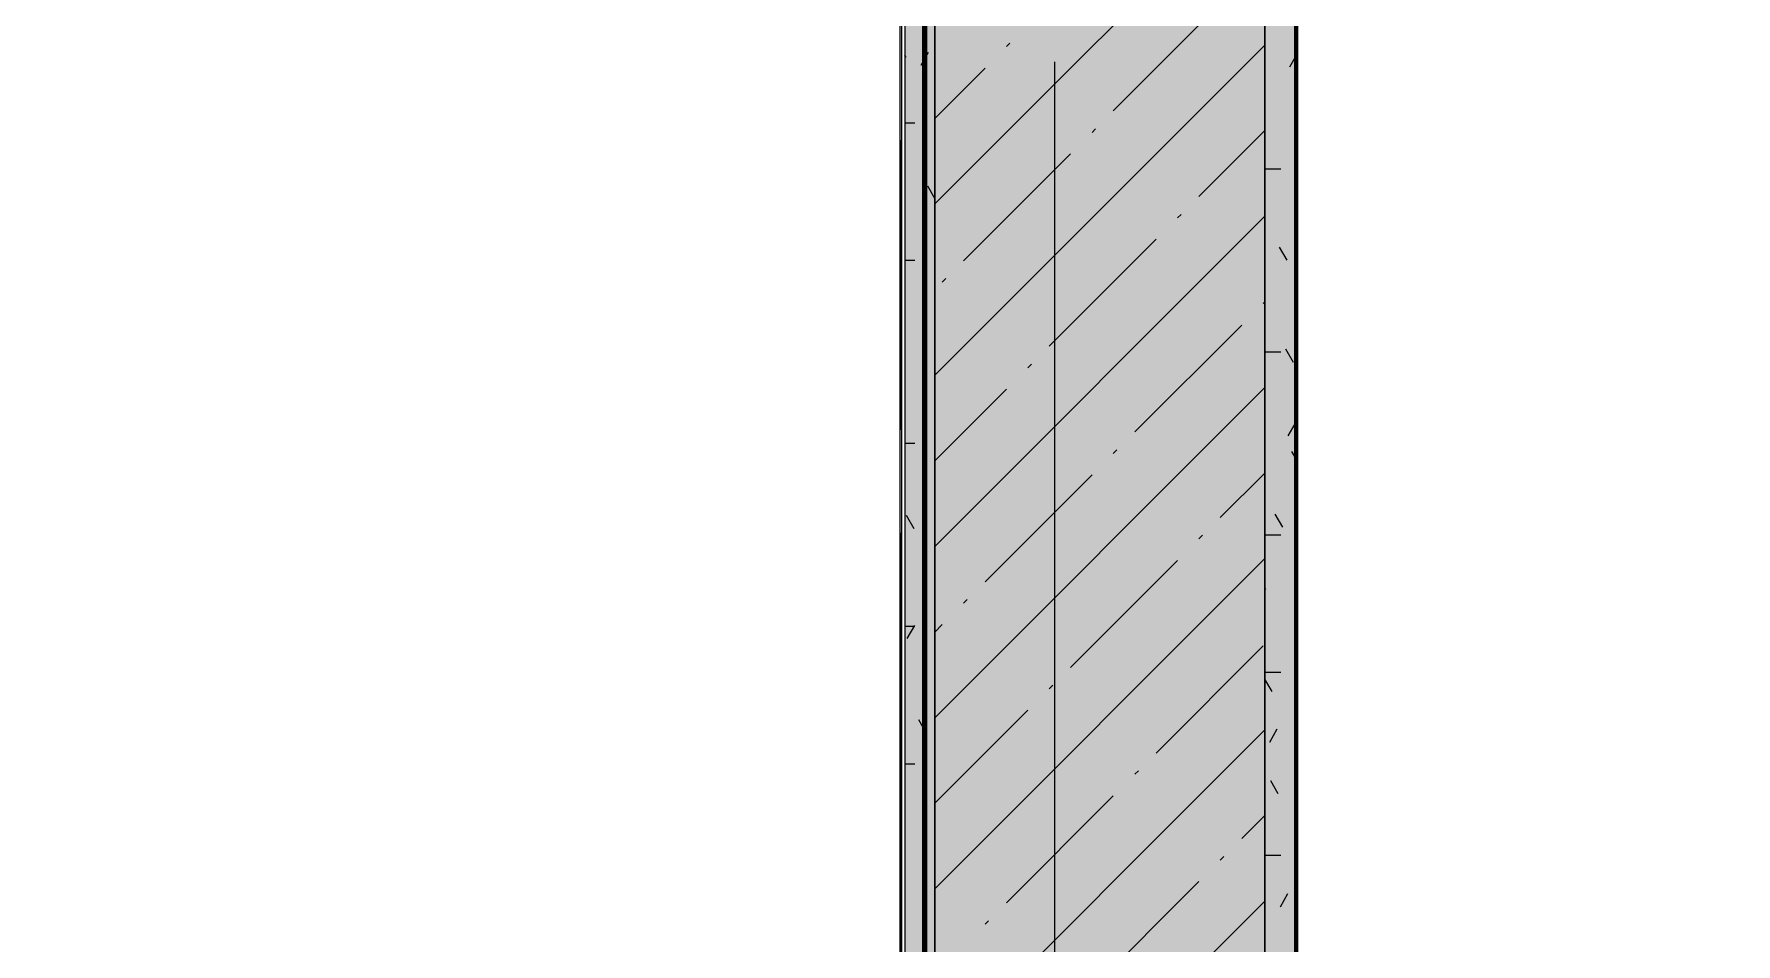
# Model space of a CAD drawing. Header units: millimetres. Extents: x -3817 to 677485, y -22715 to 103890.
# Drawn here: x 658605 to 659740, y 8492 to 9098 of the extents above; entities that cross this region are included whole.
import ezdxf

# ---------------------------------------------------------------- set-up
doc = ezdxf.new("R2010")
doc.units = ezdxf.units.MM
doc.layers.add('PDF _Геометрия', color=7, linetype='Continuous', true_color=0x1d1d1d)
doc.layers.add('PDF _Сплошная заливка', color=7, linetype='Continuous', true_color=0xffffff)

msp = doc.modelspace()

# ---------------------------------------------------------------- hatches: boundary and pattern name
at = {"layer": 'PDF _Сплошная заливка', "transparency": 33554559}
for points in [[(659205.5, 4275.9), (659425.5, 4275.9), (659425.5, 12475.9), (659205.5, 12475.9), (659205.5, 5005.4)], [(659185.5, 2025.9), (659205.5, 2025.9), (659205.5, 12255.9), (659185.5, 12255.9), (659185.5, 2045.9)]]:
    msp.add_hatch(color=256, dxfattribs=at).paths.add_polyline_path(points)

# ---------------------------------------------------------------- linework, layer by layer
at = {"layer": 'PDF _Геометрия', "color": 9, "lineweight": 9, "true_color": 0xc0c0c0}
for points in [[(659695.5, 11483.9), (659695.5, 11495.9), (659425.5, 11495.9), (659425.5, 11475.9), (659425.5, 11275.9), (659425.5, 12475.9), (659205.5, 12475.9), (657170.5, 12475.9), (657170.5, 12275.9), (657170.5, 12255.9), (659185.5, 12255.9), (659185.5, 2045.9), (644126.5, 2045.9)], [(659185.5, 2025.9), (659205.5, 2025.9), (659205.5, 12255.9), (659205.5, 4275.9), (659425.5, 4275.9), (659425.5, 4255.9), (659445.5, 4255.9), (659445.5, 4265.9), (659405.5, 4265.9), (659405.5, 2025.9), (659445.5, 2025.9), (661725.5, 2025.9), (660985.5, 2025.9)], [(659182.4, 8375.6), (659182.4, 8548.3), (659182.4, 8586.1), (659182.4, 8615.7), (659182.4, 8638.7), (659182.4, 8657), (659182.4, 8672.2), (659182.4, 8685.8), (659182.4, 8698.5), (659182.4, 8710.5), (659182.4, 8722.2), (659182.4, 8734), (659182.4, 8746.3), (659182.4, 8759.2), (659182.4, 8772.4), (659182.4, 8785.9), (659182.4, 8799.5), (659182.4, 8812.9), (659182.4, 8826.1), (659182.4, 8839), (659182.4, 8851.7), (659182.4, 8864.3), (659182.4, 8876.9), (659182.4, 8889.6), (659182.4, 8902.5), (659182.4, 8915.7), (659182.4, 8929.1), (659182.4, 8942.4), (659182.4, 8955.3), (659182.4, 8967.8), (659182.4, 8979.4), (659182.4, 8990.1), (659182.4, 9000.2), (659182.4, 9009.8), (659182.4, 9019.2), (659182.4, 9028.7), (659182.4, 9038.3), (659182.4, 9048.3), (659182.4, 9059), (659182.4, 9070.4), (659182.4, 9082.2), (659182.4, 9094), (659182.4, 9105.5)], [(659183.4, 9105.5), (659183.4, 9094), (659183.4, 9082.2), (659183.4, 9070.4), (659183.4, 9059), (659183.4, 9048.3), (659183.4, 9038.3), (659183.4, 9028.7), (659183.4, 9019.2), (659183.4, 9009.8), (659183.4, 9000.2), (659183.4, 8990.1), (659183.4, 8979.4), (659183.4, 8967.8), (659183.4, 8955.3), (659183.4, 8942.4), (659183.4, 8929.1), (659183.4, 8915.7), (659183.4, 8902.5), (659183.4, 8889.6), (659183.4, 8876.9), (659183.4, 8864.3), (659183.4, 8851.7), (659183.4, 8839), (659183.4, 8826.1), (659183.4, 8812.9), (659183.4, 8799.5), (659183.4, 8785.9), (659183.4, 8772.4), (659183.4, 8759.2), (659183.4, 8746.3), (659183.4, 8734), (659183.4, 8722.2), (659183.4, 8710.5), (659183.4, 8698.5), (659183.4, 8685.8), (659183.4, 8672.2), (659183.4, 8657), (659183.4, 8638.7), (659183.4, 8615.7), (659183.4, 8586.1), (659183.4, 8548.3), (659183.4, 8375.6)], [(659183.4, 9026.7), (659183.4, 9026.7), (659183.4, 9026.6), (659183.4, 9026.4), (659183.4, 9026.2), (659183.4, 9025.9), (659183.4, 9025.7), (659183.4, 9025.6), (659183.4, 9025.4), (659183.4, 9025.3), (659183.4, 9025), (659183.4, 9024.5), (659183.4, 9023.9), (659183.4, 9022.9), (659183.4, 9021.6), (659183.4, 9020.1), (659183.4, 9018.2), (659183.4, 9016.1), (659183.4, 9013.8), (659183.4, 9011.2), (659183.4, 9008.5), (659183.4, 9005.6), (659183.4, 9002.6), (659183.4, 8999.3), (659183.4, 8995.8), (659183.4, 8992.1), (659183.4, 8988.2), (659183.4, 8984), (659183.4, 8979.6), (659183.4, 8975), (659183.4, 8970.1), (659183.4, 8965.2), (659183.4, 8960.2), (659183.4, 8955.3), (659183.4, 8950.5), (659183.4, 8945.9), (659183.4, 8941.5), (659183.4, 8937.5), (659183.4, 8933.8), (659183.4, 8930.4), (659183.4, 8927.4), (659183.4, 8924.7), (659183.4, 8922.4), (659183.4, 8920.5), (659183.4, 8919), (659183.4, 8917.9), (659183.4, 8917.2), (659183.4, 8916.9), (659183.4, 8916.9), (659183.4, 8916.9), (659183.4, 8917.3), (659183.4, 8917.8), (659183.4, 8918.5), (659183.4, 8919.3), (659183.4, 8920.1), (659183.4, 8921.1), (659183.4, 8922.1), (659183.4, 8923.2), (659183.4, 8924.4), (659183.4, 8925.6), (659183.4, 8926.9), (659183.4, 8928.2), (659183.4, 8929.5), (659183.4, 8930.8), (659183.4, 8932), (659183.4, 8933.2), (659183.4, 8934.5), (659183.4, 8935.7), (659183.4, 8936.9), (659183.4, 8938.3), (659183.4, 8939.6), (659183.4, 8941.1), (659183.4, 8942.6), (659183.4, 8944.2), (659183.4, 8945.8), (659183.4, 8947.5), (659183.4, 8949.2), (659183.4, 8951), (659183.4, 8952.8), (659183.4, 8954.7), (659183.4, 8956.7), (659183.4, 8958.7), (659183.4, 8960.8), (659183.4, 8962.9), (659183.4, 8965), (659183.4, 8967), (659183.4, 8969), (659183.4, 8971), (659183.4, 8973.1), (659183.4, 8975.2), (659183.4, 8977.4), (659183.4, 8979.6), (659183.4, 8981.8), (659183.4, 8983.9), (659183.4, 8985.9), (659183.4, 8988), (659183.4, 8990.4), (659183.4, 8994), (659183.4, 9001.9), (659183.4, 9002.8), (659183.4, 9007.8), (659183.4, 9011.7), (659183.4, 9014.7), (659183.4, 9016.9), (659183.4, 9018.5), (659183.4, 9019.8), (659183.4, 9020.8), (659183.4, 9021.7), (659183.4, 9022.5), (659183.4, 9023.2), (659183.4, 9023.8), (659183.4, 9024.4), (659183.4, 9024.9), (659183.4, 9025.3), (659183.4, 9025.7), (659183.4, 9026), (659183.4, 9026.3), (659183.4, 9026.5), (659183.4, 9026.6), (659183.4, 9026.7), (659183.4, 9026.8), (659182.4, 9026.8), (659182.4, 9026.7), (659182.4, 9026.6), (659182.4, 9026.5), (659182.4, 9026.3), (659182.4, 9026), (659182.4, 9025.7), (659182.4, 9025.3), (659182.4, 9024.9), (659182.4, 9024.4), (659182.4, 9023.8), (659182.4, 9023.2), (659182.4, 9022.5), (659182.4, 9021.7), (659182.4, 9020.8), (659182.4, 9019.8), (659182.4, 9018.5), (659182.4, 9016.9), (659182.4, 9014.7), (659182.4, 9011.7), (659182.4, 9007.8), (659182.4, 9002.8), (659182.4, 9001.9), (659182.4, 8994), (659182.4, 8990.4), (659182.4, 8988), (659182.4, 8985.9), (659182.4, 8983.9), (659182.4, 8981.8), (659182.4, 8979.6), (659182.4, 8977.4), (659182.4, 8975.2), (659182.4, 8973.1), (659182.4, 8971), (659182.4, 8969), (659182.4, 8967), (659182.4, 8965), (659182.4, 8962.9), (659182.4, 8960.8), (659182.4, 8958.7), (659182.4, 8956.7), (659182.4, 8954.7), (659182.4, 8952.8), (659182.4, 8951), (659182.4, 8949.2), (659182.4, 8947.5), (659182.4, 8945.8), (659182.4, 8944.2), (659182.4, 8942.6), (659182.4, 8941.1), (659182.4, 8939.6), (659182.4, 8938.3), (659182.4, 8936.9), (659182.4, 8935.7), (659182.4, 8934.5), (659182.4, 8933.2), (659182.4, 8932), (659182.4, 8930.8), (659182.4, 8929.5), (659182.4, 8928.2), (659182.4, 8926.9), (659182.4, 8925.6), (659182.4, 8924.4), (659182.4, 8923.2), (659182.4, 8922.1), (659182.4, 8921.1), (659182.4, 8920.1), (659182.4, 8919.3), (659182.4, 8918.5), (659182.4, 8917.8), (659182.4, 8917.3), (659182.4, 8916.9), (659182.4, 8916.9), (659182.4, 8916.9), (659182.4, 8917.2), (659182.4, 8917.9), (659182.4, 8919), (659182.4, 8920.5), (659182.4, 8922.4), (659182.4, 8924.7), (659182.4, 8927.4), (659182.4, 8930.4), (659182.4, 8933.8), (659182.4, 8937.5), (659182.4, 8941.5), (659182.4, 8945.9), (659182.4, 8950.5), (659182.4, 8955.3), (659182.4, 8960.2), (659182.4, 8965.2), (659182.4, 8970.1), (659182.4, 8975), (659182.4, 8979.6), (659182.4, 8984), (659182.4, 8988.2), (659182.4, 8992.1), (659182.4, 8995.8), (659182.4, 8999.3), (659182.4, 9002.6), (659182.4, 9005.6), (659182.4, 9008.5), (659182.4, 9011.2), (659182.4, 9013.8), (659182.4, 9016.1), (659182.4, 9018.2), (659182.4, 9020.1), (659182.4, 9021.6), (659182.4, 9022.9), (659182.4, 9023.9), (659182.4, 9024.5), (659182.4, 9025), (659182.4, 9025.3), (659182.4, 9025.4), (659182.4, 9025.6), (659182.4, 9025.7), (659182.4, 9025.9), (659182.4, 9026.2), (659182.4, 9026.4), (659182.4, 9026.6), (659182.4, 9026.7), (659182.4, 9026.7)], [(659183.4, 9022.7), (659183.4, 9022.7), (659183.4, 9022.5), (659183.4, 9022.3), (659183.4, 9022.1), (659183.4, 9021.9), (659183.4, 9021.7), (659183.4, 9021.6), (659183.4, 9021.4), (659183.4, 9021.2), (659183.4, 9020.9), (659183.4, 9020.5), (659183.4, 9019.8), (659183.4, 9018.9), (659183.4, 9017.6), (659183.4, 9016), (659183.4, 9014.2), (659183.4, 9012.1), (659183.4, 9009.7), (659183.4, 9007.2), (659183.4, 9004.5), (659183.4, 9001.6), (659183.4, 8998.5), (659183.4, 8995.3), (659183.4, 8991.8), (659183.4, 8988.1), (659183.4, 8984.1), (659183.4, 8980), (659183.4, 8975.6), (659183.4, 8970.9), (659183.4, 8966.1), (659183.4, 8961.2), (659183.4, 8956.2), (659183.4, 8951.3), (659183.4, 8946.4), (659183.4, 8941.8), (659183.4, 8937.5), (659183.4, 8933.4), (659183.4, 8929.7), (659183.4, 8926.4), (659183.4, 8923.3), (659183.4, 8920.7), (659183.4, 8918.4), (659183.4, 8916.5), (659183.4, 8915), (659183.4, 8913.9), (659183.4, 8913.2), (659183.4, 8912.9), (659183.4, 8912.8), (659183.4, 8912.9), (659183.4, 8913.2), (659183.4, 8913.8), (659183.4, 8914.5), (659183.4, 8915.2), (659183.4, 8916.1), (659183.4, 8917.1), (659183.4, 8918.1), (659183.4, 8919.2), (659183.4, 8920.4), (659183.4, 8921.6), (659183.4, 8922.9), (659183.4, 8924.2), (659183.4, 8925.5), (659183.4, 8926.8), (659183.4, 8928), (659183.4, 8929.2), (659183.4, 8930.4), (659183.4, 8931.6), (659183.4, 8932.9), (659183.4, 8934.2), (659183.4, 8935.6), (659183.4, 8937.1), (659183.4, 8938.6), (659183.4, 8940.2), (659183.4, 8941.8), (659183.4, 8943.5), (659183.4, 8945.2), (659183.4, 8946.9), (659183.4, 8948.8), (659183.4, 8950.7), (659183.4, 8952.7), (659183.4, 8954.7), (659183.4, 8956.8), (659183.4, 8958.9), (659183.4, 8960.9), (659183.4, 8963), (659183.4, 8965), (659183.4, 8967), (659183.4, 8969.1), (659183.4, 8971.2), (659183.4, 8973.4), (659183.4, 8975.6), (659183.4, 8977.8), (659183.4, 8979.8), (659183.4, 8981.9), (659183.4, 8984), (659183.4, 8986.3), (659183.4, 8990), (659183.4, 8997.9), (659183.4, 8998.7), (659183.4, 9003.8), (659183.4, 9007.7), (659183.4, 9010.7), (659183.4, 9012.9), (659183.4, 9014.5), (659183.4, 9015.7), (659183.4, 9016.8), (659183.4, 9017.7), (659183.4, 9018.5), (659183.4, 9019.2), (659183.4, 9019.8), (659183.4, 9020.3), (659183.4, 9020.8), (659183.4, 9021.2), (659183.4, 9021.6), (659183.4, 9022), (659183.4, 9022.2), (659183.4, 9022.5), (659183.4, 9022.6), (659183.4, 9022.7), (659183.4, 9022.7), (659182.4, 9022.7), (659182.4, 9022.7), (659182.4, 9022.6), (659182.4, 9022.5), (659182.4, 9022.2), (659182.4, 9022), (659182.4, 9021.6), (659182.4, 9021.2), (659182.4, 9020.8), (659182.4, 9020.3), (659182.4, 9019.8), (659182.4, 9019.2), (659182.4, 9018.5), (659182.4, 9017.7), (659182.4, 9016.8), (659182.4, 9015.7), (659182.4, 9014.5), (659182.4, 9012.9), (659182.4, 9010.7), (659182.4, 9007.7), (659182.4, 9003.8), (659182.4, 8998.7), (659182.4, 8997.9), (659182.4, 8990), (659182.4, 8986.3), (659182.4, 8984), (659182.4, 8981.9), (659182.4, 8979.8), (659182.4, 8977.8), (659182.4, 8975.6), (659182.4, 8973.4), (659182.4, 8971.2), (659182.4, 8969.1), (659182.4, 8967), (659182.4, 8965), (659182.4, 8963), (659182.4, 8960.9), (659182.4, 8958.9), (659182.4, 8956.8), (659182.4, 8954.7), (659182.4, 8952.7), (659182.4, 8950.7), (659182.4, 8948.8), (659182.4, 8946.9), (659182.4, 8945.2), (659182.4, 8943.5), (659182.4, 8941.8), (659182.4, 8940.2), (659182.4, 8938.6), (659182.4, 8937.1), (659182.4, 8935.6), (659182.4, 8934.2), (659182.4, 8932.9), (659182.4, 8931.6), (659182.4, 8930.4), (659182.4, 8929.2), (659182.4, 8928), (659182.4, 8926.8), (659182.4, 8925.5), (659182.4, 8924.2), (659182.4, 8922.9), (659182.4, 8921.6), (659182.4, 8920.4), (659182.4, 8919.2), (659182.4, 8918.1), (659182.4, 8917.1), (659182.4, 8916.1), (659182.4, 8915.2), (659182.4, 8914.5), (659182.4, 8913.8), (659182.4, 8913.2), (659182.4, 8912.9), (659182.4, 8912.8), (659182.4, 8912.9), (659182.4, 8913.2), (659182.4, 8913.9), (659182.4, 8915), (659182.4, 8916.5), (659182.4, 8918.4), (659182.4, 8920.7), (659182.4, 8923.3), (659182.4, 8926.4), (659182.4, 8929.7), (659182.4, 8933.4), (659182.4, 8937.5), (659182.4, 8941.8), (659182.4, 8946.4), (659182.4, 8951.3), (659182.4, 8956.2), (659182.4, 8961.2), (659182.4, 8966.1), (659182.4, 8970.9), (659182.4, 8975.6), (659182.4, 8980), (659182.4, 8984.1), (659182.4, 8988.1), (659182.4, 8991.8), (659182.4, 8995.3), (659182.4, 8998.5), (659182.4, 9001.6), (659182.4, 9004.5), (659182.4, 9007.2), (659182.4, 9009.7), (659182.4, 9012.1), (659182.4, 9014.2), (659182.4, 9016), (659182.4, 9017.6), (659182.4, 9018.9), (659182.4, 9019.8), (659182.4, 9020.5), (659182.4, 9020.9), (659182.4, 9021.2), (659182.4, 9021.4), (659182.4, 9021.6), (659182.4, 9021.7), (659182.4, 9021.9), (659182.4, 9022.1), (659182.4, 9022.3), (659182.4, 9022.5), (659182.4, 9022.7), (659182.4, 9022.7)], [(659182.4, 9001.9), (659183.4, 9001.9)], [(659183.4, 8997.9), (659182.4, 8997.9)], [(659183.4, 8945), (659183.4, 8944.9), (659183.4, 8944.8), (659183.4, 8944.6), (659183.4, 8944.4), (659183.4, 8944.2), (659183.4, 8944), (659183.4, 8943.8), (659183.4, 8943.7), (659183.4, 8943.5), (659183.4, 8943.2), (659183.4, 8942.7), (659183.4, 8942.1), (659183.4, 8941.1), (659183.4, 8939.9), (659183.4, 8938.3), (659183.4, 8936.4), (659183.4, 8934.3), (659183.4, 8932), (659183.4, 8929.5), (659183.4, 8926.7), (659183.4, 8923.9), (659183.4, 8920.8), (659183.4, 8917.5), (659183.4, 8914), (659183.4, 8910.3), (659183.4, 8906.4), (659183.4, 8902.2), (659183.4, 8897.8), (659183.4, 8893.2), (659183.4, 8888.4), (659183.4, 8883.4), (659183.4, 8878.4), (659183.4, 8873.5), (659183.4, 8868.7), (659183.4, 8864.1), (659183.4, 8859.7), (659183.4, 8855.7), (659183.4, 8852), (659183.4, 8848.6), (659183.4, 8845.6), (659183.4, 8842.9), (659183.4, 8840.7), (659183.4, 8838.8), (659183.4, 8837.3), (659183.4, 8836.2), (659183.4, 8835.4), (659183.4, 8835.1), (659183.4, 8835.1), (659183.4, 8835.2), (659183.4, 8835.5), (659183.4, 8836), (659183.4, 8836.7), (659183.4, 8837.5), (659183.4, 8838.4), (659183.4, 8839.3), (659183.4, 8840.3), (659183.4, 8841.4), (659183.4, 8842.6), (659183.4, 8843.9), (659183.4, 8845.1), (659183.4, 8846.4), (659183.4, 8847.7), (659183.4, 8849), (659183.4, 8850.2), (659183.4, 8851.5), (659183.4, 8852.7), (659183.4, 8853.9), (659183.4, 8855.2), (659183.4, 8856.5), (659183.4, 8857.9), (659183.4, 8859.3), (659183.4, 8860.8), (659183.4, 8862.4), (659183.4, 8864), (659183.4, 8865.7), (659183.4, 8867.4), (659183.4, 8869.2), (659183.4, 8871), (659183.4, 8872.9), (659183.4, 8874.9), (659183.4, 8877), (659183.4, 8879), (659183.4, 8881.1), (659183.4, 8883.2), (659183.4, 8885.2), (659183.4, 8887.2), (659183.4, 8889.3), (659183.4, 8891.3), (659183.4, 8893.4), (659183.4, 8895.6), (659183.4, 8897.8), (659183.4, 8900), (659183.4, 8902.1), (659183.4, 8904.1), (659183.4, 8906.2), (659183.4, 8908.6), (659183.4, 8912.2), (659183.4, 8920.1), (659183.4, 8921), (659183.4, 8926), (659183.4, 8929.9), (659183.4, 8932.9), (659183.4, 8935.1), (659183.4, 8936.8), (659183.4, 8938), (659183.4, 8939), (659183.4, 8939.9), (659183.4, 8940.7), (659183.4, 8941.4), (659183.4, 8942), (659183.4, 8942.6), (659183.4, 8943.1), (659183.4, 8943.5), (659183.4, 8943.9), (659183.4, 8944.2), (659183.4, 8944.5), (659183.4, 8944.7), (659183.4, 8944.9), (659183.4, 8945), (659183.4, 8945), (659182.4, 8945), (659182.4, 8945), (659182.4, 8944.9), (659182.4, 8944.7), (659182.4, 8944.5), (659182.4, 8944.2), (659182.4, 8943.9), (659182.4, 8943.5), (659182.4, 8943.1), (659182.4, 8942.6), (659182.4, 8942), (659182.4, 8941.4), (659182.4, 8940.7), (659182.4, 8939.9), (659182.4, 8939), (659182.4, 8938), (659182.4, 8936.8), (659182.4, 8935.1), (659182.4, 8932.9), (659182.4, 8929.9), (659182.4, 8926), (659182.4, 8921), (659182.4, 8920.1), (659182.4, 8912.2), (659182.4, 8908.6), (659182.4, 8906.2), (659182.4, 8904.1), (659182.4, 8902.1), (659182.4, 8900), (659182.4, 8897.8), (659182.4, 8895.6), (659182.4, 8893.4), (659182.4, 8891.3), (659182.4, 8889.3), (659182.4, 8887.2), (659182.4, 8885.2), (659182.4, 8883.2), (659182.4, 8881.1), (659182.4, 8879), (659182.4, 8877), (659182.4, 8874.9), (659182.4, 8872.9), (659182.4, 8871), (659182.4, 8869.2), (659182.4, 8867.4), (659182.4, 8865.7), (659182.4, 8864), (659182.4, 8862.4), (659182.4, 8860.8), (659182.4, 8859.3), (659182.4, 8857.9), (659182.4, 8856.5), (659182.4, 8855.2), (659182.4, 8853.9), (659182.4, 8852.7), (659182.4, 8851.5), (659182.4, 8850.2), (659182.4, 8849), (659182.4, 8847.7), (659182.4, 8846.4), (659182.4, 8845.1), (659182.4, 8843.9), (659182.4, 8842.6), (659182.4, 8841.4), (659182.4, 8840.3), (659182.4, 8839.3), (659182.4, 8838.4), (659182.4, 8837.5), (659182.4, 8836.7), (659182.4, 8836), (659182.4, 8835.5), (659182.4, 8835.2), (659182.4, 8835.1), (659182.4, 8835.1), (659182.4, 8835.4), (659182.4, 8836.2), (659182.4, 8837.3), (659182.4, 8838.8), (659182.4, 8840.7), (659182.4, 8842.9), (659182.4, 8845.6), (659182.4, 8848.6), (659182.4, 8852), (659182.4, 8855.7), (659182.4, 8859.7), (659182.4, 8864.1), (659182.4, 8868.7), (659182.4, 8873.5), (659182.4, 8878.4), (659182.4, 8883.4), (659182.4, 8888.4), (659182.4, 8893.2), (659182.4, 8897.8), (659182.4, 8902.2), (659182.4, 8906.4), (659182.4, 8910.3), (659182.4, 8914), (659182.4, 8917.5), (659182.4, 8920.8), (659182.4, 8923.9), (659182.4, 8926.7), (659182.4, 8929.5), (659182.4, 8932), (659182.4, 8934.3), (659182.4, 8936.4), (659182.4, 8938.3), (659182.4, 8939.9), (659182.4, 8941.1), (659182.4, 8942.1), (659182.4, 8942.7), (659182.4, 8943.2), (659182.4, 8943.5), (659182.4, 8943.7), (659182.4, 8943.8), (659182.4, 8944), (659182.4, 8944.2), (659182.4, 8944.4), (659182.4, 8944.6), (659182.4, 8944.8), (659182.4, 8944.9), (659182.4, 8945)], [(659183.4, 8944.1), (659183.4, 8944), (659183.4, 8943.9), (659183.4, 8943.7), (659183.4, 8943.5), (659183.4, 8943.3), (659183.4, 8943.1), (659183.4, 8942.9), (659183.4, 8942.8), (659183.4, 8942.6), (659183.4, 8942.3), (659183.4, 8941.9), (659183.4, 8941.2), (659183.4, 8940.3), (659183.4, 8939), (659183.4, 8937.4), (659183.4, 8935.6), (659183.4, 8933.5), (659183.4, 8931.1), (659183.4, 8928.6), (659183.4, 8925.9), (659183.4, 8923), (659183.4, 8919.9), (659183.4, 8916.6), (659183.4, 8913.1), (659183.4, 8909.4), (659183.4, 8905.5), (659183.4, 8901.4), (659183.4, 8897), (659183.4, 8892.3), (659183.4, 8887.5), (659183.4, 8882.5), (659183.4, 8877.6), (659183.4, 8872.6), (659183.4, 8867.8), (659183.4, 8863.2), (659183.4, 8858.9), (659183.4, 8854.8), (659183.4, 8851.1), (659183.4, 8847.7), (659183.4, 8844.7), (659183.4, 8842.1), (659183.4, 8839.8), (659183.4, 8837.9), (659183.4, 8836.4), (659183.4, 8835.3), (659183.4, 8834.6), (659183.4, 8834.2), (659183.4, 8834.2), (659183.4, 8834.3), (659183.4, 8834.6), (659183.4, 8835.2), (659183.4, 8835.8), (659183.4, 8836.6), (659183.4, 8837.5), (659183.4, 8838.4), (659183.4, 8839.5), (659183.4, 8840.6), (659183.4, 8841.7), (659183.4, 8843), (659183.4, 8844.3), (659183.4, 8845.6), (659183.4, 8846.9), (659183.4, 8848.1), (659183.4, 8849.4), (659183.4, 8850.6), (659183.4, 8851.8), (659183.4, 8853), (659183.4, 8854.3), (659183.4, 8855.6), (659183.4, 8857), (659183.4, 8858.4), (659183.4, 8860), (659183.4, 8861.5), (659183.4, 8863.2), (659183.4, 8864.8), (659183.4, 8866.5), (659183.4, 8868.3), (659183.4, 8870.1), (659183.4, 8872), (659183.4, 8874), (659183.4, 8876.1), (659183.4, 8878.2), (659183.4, 8880.3), (659183.4, 8882.3), (659183.4, 8884.4), (659183.4, 8886.4), (659183.4, 8888.4), (659183.4, 8890.4), (659183.4, 8892.6), (659183.4, 8894.8), (659183.4, 8897), (659183.4, 8899.1), (659183.4, 8901.2), (659183.4, 8903.2), (659183.4, 8905.3), (659183.4, 8907.7), (659183.4, 8911.4), (659183.4, 8919.2), (659182.4, 8919.2), (659182.4, 8911.4), (659182.4, 8907.7), (659182.4, 8905.3), (659182.4, 8903.2), (659182.4, 8901.2), (659182.4, 8899.1), (659182.4, 8897), (659182.4, 8894.8), (659182.4, 8892.6), (659182.4, 8890.4), (659182.4, 8888.4), (659182.4, 8886.4), (659182.4, 8884.4), (659182.4, 8882.3), (659182.4, 8880.3), (659182.4, 8878.2), (659182.4, 8876.1), (659182.4, 8874), (659182.4, 8872), (659182.4, 8870.1), (659182.4, 8868.3), (659182.4, 8866.5), (659182.4, 8864.8), (659182.4, 8863.2), (659182.4, 8861.5), (659182.4, 8860), (659182.4, 8858.4), (659182.4, 8857), (659182.4, 8855.6), (659182.4, 8854.3), (659182.4, 8853), (659182.4, 8851.8), (659182.4, 8850.6), (659182.4, 8849.4), (659182.4, 8848.1), (659182.4, 8846.9), (659182.4, 8845.6), (659182.4, 8844.3), (659182.4, 8843), (659182.4, 8841.7), (659182.4, 8840.6), (659182.4, 8839.5), (659182.4, 8838.4), (659182.4, 8837.5), (659182.4, 8836.6), (659182.4, 8835.8), (659182.4, 8835.2), (659182.4, 8834.6), (659182.4, 8834.3), (659182.4, 8834.2), (659182.4, 8834.2), (659182.4, 8834.6), (659182.4, 8835.3), (659182.4, 8836.4), (659182.4, 8837.9), (659182.4, 8839.8), (659182.4, 8842.1), (659182.4, 8844.7), (659182.4, 8847.7), (659182.4, 8851.1), (659182.4, 8854.8), (659182.4, 8858.9), (659182.4, 8863.2), (659182.4, 8867.8), (659182.4, 8872.6), (659182.4, 8877.6), (659182.4, 8882.5), (659182.4, 8887.5), (659182.4, 8892.3), (659182.4, 8897), (659182.4, 8901.4), (659182.4, 8905.5), (659182.4, 8909.4), (659182.4, 8913.1), (659182.4, 8916.6), (659182.4, 8919.9), (659182.4, 8923), (659182.4, 8925.9), (659182.4, 8928.6), (659182.4, 8931.1), (659182.4, 8933.5), (659182.4, 8935.6), (659182.4, 8937.4), (659182.4, 8939), (659182.4, 8940.3), (659182.4, 8941.2), (659182.4, 8941.9), (659182.4, 8942.3), (659182.4, 8942.6), (659182.4, 8942.8), (659182.4, 8942.9), (659182.4, 8943.1), (659182.4, 8943.3), (659182.4, 8943.5), (659182.4, 8943.7), (659182.4, 8943.9), (659182.4, 8944), (659182.4, 8944.1)], [(659182.4, 8944.1), (659182.4, 8944.1), (659182.4, 8944), (659182.4, 8943.8), (659182.4, 8943.6), (659182.4, 8943.3), (659182.4, 8943), (659182.4, 8942.6), (659182.4, 8942.2), (659182.4, 8941.7), (659182.4, 8941.2), (659182.4, 8940.6), (659182.4, 8939.8), (659182.4, 8939), (659182.4, 8938.1), (659182.4, 8937.1), (659182.4, 8935.9), (659182.4, 8934.2), (659182.4, 8932), (659182.4, 8929.1), (659182.4, 8925.2), (659182.4, 8920.1)], [(659183.4, 8920.1), (659183.4, 8925.2), (659183.4, 8929.1), (659183.4, 8932), (659183.4, 8934.2), (659183.4, 8935.9), (659183.4, 8937.1), (659183.4, 8938.1), (659183.4, 8939), (659183.4, 8939.8), (659183.4, 8940.6), (659183.4, 8941.2), (659183.4, 8941.7), (659183.4, 8942.2), (659183.4, 8942.6), (659183.4, 8943), (659183.4, 8943.3), (659183.4, 8943.6), (659183.4, 8943.8), (659183.4, 8944), (659183.4, 8944.1), (659183.4, 8944.1)], [(659183.4, 8920.1), (659182.4, 8920.1)], [(659182.4, 8916.9), (659183.4, 8916.9)], [(659182.4, 8912.8), (659183.4, 8912.8)], [(659182.4, 8835.1), (659183.4, 8835.1)], [(659183.4, 8765.2), (659182.4, 8765.2)], [(659182.4, 8589.5), (659182.4, 8592.7), (659182.4, 8620.9), (659182.4, 8645.2), (659182.4, 8666.1), (659182.4, 8683.8), (659182.4, 8699), (659182.4, 8711.8), (659182.4, 8722.7), (659182.4, 8731.9), (659182.4, 8739.8), (659182.4, 8746.9), (659182.4, 8754), (659182.4, 8760), (659182.4, 8763.5), (659182.4, 8764.9), (659182.4, 8765.2), (659182.4, 8765.2), (659182.4, 8765.1), (659182.4, 8764.4), (659182.4, 8762.3), (659182.4, 8758.1), (659182.4, 8751.2), (659182.4, 8741.2), (659182.4, 8728.4), (659182.4, 8713.3), (659182.4, 8696.3), (659182.4, 8686.1), (659182.4, 8676.7), (659182.4, 8668.2), (659182.4, 8660.3), (659182.4, 8653.1), (659182.4, 8646.4), (659182.4, 8640.1), (659182.4, 8634.2), (659182.4, 8628.6), (659182.4, 8623.2), (659182.4, 8618.2), (659182.4, 8613.5), (659182.4, 8609), (659182.4, 8604.8), (659182.4, 8600.8), (659182.4, 8597.1), (659182.4, 8593.7), (659182.4, 8590.9)], [(659182.4, 8589), (659182.4, 8591.9), (659182.4, 8595.2), (659182.4, 8598.9), (659182.4, 8602.9), (659182.4, 8607.1), (659182.4, 8611.6), (659182.4, 8616.3), (659182.4, 8621.4), (659182.4, 8626.7), (659182.4, 8632.3), (659182.4, 8638.2), (659182.4, 8644.5), (659182.4, 8651.2), (659182.4, 8658.4), (659182.4, 8666.3), (659182.4, 8674.9), (659182.4, 8684.2), (659182.4, 8694.5), (659182.4, 8711.5), (659182.4, 8726.5), (659182.4, 8739.3), (659182.4, 8749.3), (659182.4, 8756.3), (659182.4, 8760.4), (659182.4, 8762.5), (659182.4, 8763.2), (659182.4, 8763.3), (659182.4, 8763.3), (659182.4, 8763), (659182.4, 8761.6), (659182.4, 8758.1), (659182.4, 8752.1), (659182.4, 8745.1), (659182.4, 8737.9), (659182.4, 8730), (659182.4, 8720.8), (659182.4, 8709.9), (659182.4, 8697.1), (659182.4, 8682), (659182.4, 8664.2), (659182.4, 8643.4), (659182.4, 8619), (659182.4, 8590.8), (659182.4, 8587.6)], [(659183.4, 8590.9), (659183.4, 8593.7), (659183.4, 8597.1), (659183.4, 8600.8), (659183.4, 8604.8), (659183.4, 8609), (659183.4, 8613.5), (659183.4, 8618.2), (659183.4, 8623.2), (659183.4, 8628.6), (659183.4, 8634.2), (659183.4, 8640.1), (659183.4, 8646.4), (659183.4, 8653.1), (659183.4, 8660.3), (659183.4, 8668.2), (659183.4, 8676.7), (659183.4, 8686.1), (659183.4, 8696.3), (659183.4, 8713.3), (659183.4, 8728.4), (659183.4, 8741.2), (659183.4, 8751.2), (659183.4, 8758.1), (659183.4, 8762.3), (659183.4, 8764.4), (659183.4, 8765.1), (659183.4, 8765.2), (659183.4, 8765.2), (659183.4, 8764.9), (659183.4, 8763.5), (659183.4, 8760), (659183.4, 8754), (659183.4, 8746.9), (659183.4, 8739.8), (659183.4, 8731.9), (659183.4, 8722.7), (659183.4, 8711.8), (659183.4, 8699), (659183.4, 8683.8), (659183.4, 8666.1), (659183.4, 8645.2), (659183.4, 8620.9), (659183.4, 8592.7), (659183.4, 8589.5)], [(659183.4, 8587.6), (659183.4, 8590.8), (659183.4, 8619), (659183.4, 8643.4), (659183.4, 8664.2), (659183.4, 8682), (659183.4, 8697.1), (659183.4, 8709.9), (659183.4, 8720.8), (659183.4, 8730), (659183.4, 8737.9), (659183.4, 8745.1), (659183.4, 8752.1), (659183.4, 8758.1), (659183.4, 8761.6), (659183.4, 8763), (659183.4, 8763.3), (659183.4, 8763.3), (659183.4, 8763.2), (659183.4, 8762.5), (659183.4, 8760.4), (659183.4, 8756.3), (659183.4, 8749.3), (659183.4, 8739.3), (659183.4, 8726.5), (659183.4, 8711.5), (659183.4, 8694.5), (659183.4, 8684.2), (659183.4, 8674.9), (659183.4, 8666.3), (659183.4, 8658.4), (659183.4, 8651.2), (659183.4, 8644.5), (659183.4, 8638.2), (659183.4, 8632.3), (659183.4, 8626.7), (659183.4, 8621.4), (659183.4, 8616.3), (659183.4, 8611.6), (659183.4, 8607.1), (659183.4, 8602.9), (659183.4, 8598.9), (659183.4, 8595.2), (659183.4, 8591.9), (659183.4, 8589)], [(659182.4, 8751.5), (659182.4, 8739.9), (659182.4, 8728.4), (659182.4, 8717.1), (659182.4, 8706), (659182.4, 8695), (659182.4, 8684.2), (659182.4, 8673.4), (659182.4, 8662.6), (659182.4, 8651.8), (659182.4, 8641), (659182.4, 8630), (659182.4, 8618.9), (659182.4, 8607.6), (659182.4, 8596.1), (659182.4, 8584.2), (659182.4, 8572.1), (659182.4, 8559.5), (659182.4, 8545.8), (659182.4, 8530.4), (659182.4, 8512.7), (659182.4, 8492), (659182.4, 8467.7)], [(659183.4, 8467.7), (659183.4, 8492), (659183.4, 8512.7), (659183.4, 8530.4), (659183.4, 8545.8), (659183.4, 8559.5), (659183.4, 8572.1), (659183.4, 8584.2), (659183.4, 8596.1), (659183.4, 8607.6), (659183.4, 8618.9), (659183.4, 8630), (659183.4, 8641), (659183.4, 8651.8), (659183.4, 8662.6), (659183.4, 8673.4), (659183.4, 8684.2), (659183.4, 8695), (659183.4, 8706), (659183.4, 8717.1), (659183.4, 8728.4), (659183.4, 8739.9), (659183.4, 8751.5)], [(659182.4, 8720.8), (659182.4, 8717.3), (659182.4, 8711.3), (659182.4, 8704.2), (659182.4, 8697.1), (659182.4, 8689.2), (659182.4, 8680), (659182.4, 8669.1), (659182.4, 8656.3), (659182.4, 8641.1), (659182.4, 8623.4), (659182.4, 8602.5), (659182.4, 8578.2), (659182.4, 8550), (659182.4, 8546.8)], [(659182.4, 8548.2), (659182.4, 8551), (659182.4, 8554.4), (659182.4, 8558.1), (659182.4, 8562.1), (659182.4, 8566.3), (659182.4, 8570.8), (659182.4, 8575.5), (659182.4, 8580.5), (659182.4, 8585.9), (659182.4, 8591.5), (659182.4, 8597.4), (659182.4, 8603.7), (659182.4, 8610.4), (659182.4, 8617.6), (659182.4, 8625.5), (659182.4, 8634), (659182.4, 8643.4), (659182.4, 8653.6), (659182.4, 8670.6), (659182.4, 8685.7), (659182.4, 8698.5), (659182.4, 8708.5), (659182.4, 8715.4), (659182.4, 8719.6)], [(659182.4, 8545.1), (659182.4, 8548.3), (659182.4, 8576.6), (659182.4, 8600.9), (659182.4, 8621.7), (659182.4, 8639.5), (659182.4, 8654.6), (659182.4, 8667.4), (659182.4, 8678.3), (659182.4, 8687.5), (659182.4, 8695.4), (659182.4, 8702.6), (659182.4, 8709.6), (659182.4, 8715.6), (659182.4, 8719.2)], [(659182.4, 8717.9), (659182.4, 8713.8), (659182.4, 8706.8), (659182.4, 8696.8), (659182.4, 8684.1), (659182.4, 8669), (659182.4, 8652), (659182.4, 8641.7), (659182.4, 8632.4), (659182.4, 8623.8), (659182.4, 8616), (659182.4, 8608.7), (659182.4, 8602), (659182.4, 8595.8), (659182.4, 8589.8), (659182.4, 8584.2), (659182.4, 8578.9), (659182.4, 8573.9), (659182.4, 8569.1), (659182.4, 8564.6), (659182.4, 8560.4), (659182.4, 8556.5), (659182.4, 8552.7), (659182.4, 8549.4), (659182.4, 8546.5)], [(659183.4, 8546.8), (659183.4, 8550), (659183.4, 8578.2), (659183.4, 8602.5), (659183.4, 8623.4), (659183.4, 8641.1), (659183.4, 8656.3), (659183.4, 8669.1), (659183.4, 8680), (659183.4, 8689.2), (659183.4, 8697.1), (659183.4, 8704.2), (659183.4, 8711.3), (659183.4, 8717.3), (659183.4, 8720.8)], [(659183.4, 8719.6), (659183.4, 8715.4), (659183.4, 8708.5), (659183.4, 8698.5), (659183.4, 8685.7), (659183.4, 8670.6), (659183.4, 8653.6), (659183.4, 8643.4), (659183.4, 8634), (659183.4, 8625.5), (659183.4, 8617.6), (659183.4, 8610.4), (659183.4, 8603.7), (659183.4, 8597.4), (659183.4, 8591.5), (659183.4, 8585.9), (659183.4, 8580.5), (659183.4, 8575.5), (659183.4, 8570.8), (659183.4, 8566.3), (659183.4, 8562.1), (659183.4, 8558.1), (659183.4, 8554.4), (659183.4, 8551), (659183.4, 8548.2)], [(659183.4, 8719.2), (659183.4, 8715.6), (659183.4, 8709.6), (659183.4, 8702.6), (659183.4, 8695.4), (659183.4, 8687.5), (659183.4, 8678.3), (659183.4, 8667.4), (659183.4, 8654.6), (659183.4, 8639.5), (659183.4, 8621.7), (659183.4, 8600.9), (659183.4, 8576.6), (659183.4, 8548.3), (659183.4, 8545.1)], [(659183.4, 8546.5), (659183.4, 8549.4), (659183.4, 8552.7), (659183.4, 8556.5), (659183.4, 8560.4), (659183.4, 8564.6), (659183.4, 8569.1), (659183.4, 8573.9), (659183.4, 8578.9), (659183.4, 8584.2), (659183.4, 8589.8), (659183.4, 8595.8), (659183.4, 8602), (659183.4, 8608.7), (659183.4, 8616), (659183.4, 8623.8), (659183.4, 8632.4), (659183.4, 8641.7), (659183.4, 8652), (659183.4, 8669), (659183.4, 8684.1), (659183.4, 8696.8), (659183.4, 8706.8), (659183.4, 8713.8), (659183.4, 8717.9)], [(659182.4, 8494.5), (659182.4, 8492)], [(659183.4, 8492), (659183.4, 8494.5)]]:
    msp.add_lwpolyline(points, dxfattribs=at)
at = {"layer": 'PDF _Геометрия', "color": 171, "lineweight": 70, "true_color": 0x8080ff}
msp.add_lwpolyline([(659199.1, 2046.4), (659199.1, 12255), (659198.1, 12255), (659198.1, 2046.4)], close=True, dxfattribs=at)
at = {"layer": 'PDF _Геометрия', "color": 9, "lineweight": 9, "true_color": 0xc0c0c0}
for points in [[(659200.1, 2046.4), (659200.1, 12255), (659199.1, 12255), (659199.1, 2046.4)], [(659182.4, 9025.2), (659182.4, 9025.2), (659182.4, 9025), (659182.4, 9024.8), (659182.4, 9024.6), (659182.4, 9024.4), (659182.4, 9024.2), (659182.4, 9024.1), (659182.4, 9023.9), (659182.4, 9023.7), (659182.4, 9023.4), (659182.4, 9023), (659182.4, 9022.3), (659182.4, 9021.4), (659182.4, 9020.1), (659182.4, 9018.5), (659182.4, 9016.7), (659182.4, 9014.6), (659182.4, 9012.2), (659182.4, 9009.7), (659182.4, 9007), (659182.4, 9004.1), (659182.4, 9001), (659182.4, 8997.8), (659182.4, 8994.3), (659182.4, 8990.6), (659182.4, 8986.6), (659182.4, 8982.5), (659182.4, 8978.1), (659182.4, 8973.4), (659182.4, 8968.6), (659182.4, 8963.7), (659182.4, 8958.7), (659182.4, 8953.8), (659182.4, 8948.9), (659182.4, 8944.3), (659182.4, 8940), (659182.4, 8935.9), (659182.4, 8932.2), (659182.4, 8928.9), (659182.4, 8925.8), (659182.4, 8923.2), (659182.4, 8920.9), (659182.4, 8919), (659182.4, 8917.5), (659182.4, 8916.4), (659182.4, 8915.7), (659182.4, 8915.4), (659182.4, 8915.4), (659182.4, 8915.4), (659182.4, 8915.7), (659182.4, 8916.3), (659182.4, 8917), (659182.4, 8917.8), (659182.4, 8918.6), (659182.4, 8919.6), (659182.4, 8920.6), (659182.4, 8921.7), (659182.4, 8922.9), (659182.4, 8924.1), (659182.4, 8925.4), (659182.4, 8926.7), (659182.4, 8928), (659182.4, 8929.3), (659182.4, 8930.5), (659182.4, 8931.7), (659182.4, 8932.9), (659182.4, 8934.1), (659182.4, 8935.4), (659182.4, 8936.7), (659182.4, 8938.1), (659182.4, 8939.6), (659182.4, 8941.1), (659182.4, 8942.7), (659182.4, 8944.3), (659182.4, 8946), (659182.4, 8947.7), (659182.4, 8949.4), (659182.4, 8951.3), (659182.4, 8953.2), (659182.4, 8955.2), (659182.4, 8957.2), (659182.4, 8959.3), (659182.4, 8961.4), (659182.4, 8963.4), (659182.4, 8965.5), (659182.4, 8967.5), (659182.4, 8969.5), (659182.4, 8971.6), (659182.4, 8973.7), (659182.4, 8975.9), (659182.4, 8978.1), (659182.4, 8980.3), (659182.4, 8982.3), (659182.4, 8984.4), (659182.4, 8986.5), (659182.4, 8988.8), (659182.4, 8992.5), (659182.4, 9000.4), (659182.4, 8992.5), (659182.4, 8988.8), (659182.4, 8986.5), (659182.4, 8984.4), (659182.4, 8982.3), (659182.4, 8980.3), (659182.4, 8978.1), (659182.4, 8975.9), (659182.4, 8973.7), (659182.4, 8971.6), (659182.4, 8969.5), (659182.4, 8967.5), (659182.4, 8965.5), (659182.4, 8963.4), (659182.4, 8961.4), (659182.4, 8959.3), (659182.4, 8957.2), (659182.4, 8955.2), (659182.4, 8953.2), (659182.4, 8951.3), (659182.4, 8949.4), (659182.4, 8947.7), (659182.4, 8946), (659182.4, 8944.3), (659182.4, 8942.7), (659182.4, 8941.1), (659182.4, 8939.6), (659182.4, 8938.1), (659182.4, 8936.7), (659182.4, 8935.4), (659182.4, 8934.1), (659182.4, 8932.9), (659182.4, 8931.7), (659182.4, 8930.5), (659182.4, 8929.3), (659182.4, 8928), (659182.4, 8926.7), (659182.4, 8925.4), (659182.4, 8924.1), (659182.4, 8922.9), (659182.4, 8921.7), (659182.4, 8920.6), (659182.4, 8919.6), (659182.4, 8918.6), (659182.4, 8917.8), (659182.4, 8917), (659182.4, 8916.3), (659182.4, 8915.7), (659182.4, 8915.4), (659182.4, 8915.4), (659182.4, 8915.4), (659182.4, 8915.7), (659182.4, 8916.4), (659182.4, 8917.5), (659182.4, 8919), (659182.4, 8920.9), (659182.4, 8923.2), (659182.4, 8925.8), (659182.4, 8928.9), (659182.4, 8932.2), (659182.4, 8935.9), (659182.4, 8940), (659182.4, 8944.3), (659182.4, 8948.9), (659182.4, 8953.8), (659182.4, 8958.7), (659182.4, 8963.7), (659182.4, 8968.6), (659182.4, 8973.4), (659182.4, 8978.1), (659182.4, 8982.5), (659182.4, 8986.6), (659182.4, 8990.6), (659182.4, 8994.3), (659182.4, 8997.8), (659182.4, 9001), (659182.4, 9004.1), (659182.4, 9007), (659182.4, 9009.7), (659182.4, 9012.2), (659182.4, 9014.6), (659182.4, 9016.7), (659182.4, 9018.5), (659182.4, 9020.1), (659182.4, 9021.4), (659182.4, 9022.3), (659182.4, 9023), (659182.4, 9023.4), (659182.4, 9023.7), (659182.4, 9023.9), (659182.4, 9024.1), (659182.4, 9024.2), (659182.4, 9024.4), (659182.4, 9024.6), (659182.4, 9024.8), (659182.4, 9025), (659182.4, 9025.2)], [(659182.4, 9001.2), (659182.4, 9006.3), (659182.4, 9010.2), (659182.4, 9013.2), (659182.4, 9015.4), (659182.4, 9017), (659182.4, 9018.2), (659182.4, 9019.3), (659182.4, 9020.2), (659182.4, 9021), (659182.4, 9021.7), (659182.4, 9022.3), (659182.4, 9022.8), (659182.4, 9023.3), (659182.4, 9023.7), (659182.4, 9024.1), (659182.4, 9024.5), (659182.4, 9024.7), (659182.4, 9025), (659182.4, 9025.1), (659182.4, 9025.2), (659182.4, 9025.2), (659182.4, 9025.2), (659182.4, 9025.1), (659182.4, 9025), (659182.4, 9024.7), (659182.4, 9024.5), (659182.4, 9024.1), (659182.4, 9023.7), (659182.4, 9023.3), (659182.4, 9022.8), (659182.4, 9022.3), (659182.4, 9021.7), (659182.4, 9021), (659182.4, 9020.2), (659182.4, 9019.3), (659182.4, 9018.2), (659182.4, 9017), (659182.4, 9015.4), (659182.4, 9013.2), (659182.4, 9010.2), (659182.4, 9006.3)], [(659183.4, 9025.2), (659183.4, 9025.2), (659183.4, 9025.1), (659183.4, 9025), (659183.4, 9024.7), (659183.4, 9024.5), (659183.4, 9024.1), (659183.4, 9023.7), (659183.4, 9023.3), (659183.4, 9022.8), (659183.4, 9022.3), (659183.4, 9021.7), (659183.4, 9021), (659183.4, 9020.2), (659183.4, 9019.3), (659183.4, 9018.2), (659183.4, 9017), (659183.4, 9015.4), (659183.4, 9013.2), (659183.4, 9010.2), (659183.4, 9006.3), (659183.4, 9001.2), (659183.4, 9006.3), (659183.4, 9010.2), (659183.4, 9013.2), (659183.4, 9015.4), (659183.4, 9017), (659183.4, 9018.2), (659183.4, 9019.3), (659183.4, 9020.2), (659183.4, 9021), (659183.4, 9021.7), (659183.4, 9022.3), (659183.4, 9022.8), (659183.4, 9023.3), (659183.4, 9023.7), (659183.4, 9024.1), (659183.4, 9024.5), (659183.4, 9024.7), (659183.4, 9025), (659183.4, 9025.1), (659183.4, 9025.2)], [(659183.4, 9000.4), (659183.4, 8992.5), (659183.4, 8988.8), (659183.4, 8986.5), (659183.4, 8984.4), (659183.4, 8982.3), (659183.4, 8980.3), (659183.4, 8978.1), (659183.4, 8975.9), (659183.4, 8973.7), (659183.4, 8971.6), (659183.4, 8969.5), (659183.4, 8967.5), (659183.4, 8965.5), (659183.4, 8963.4), (659183.4, 8961.4), (659183.4, 8959.3), (659183.4, 8957.2), (659183.4, 8955.2), (659183.4, 8953.2), (659183.4, 8951.3), (659183.4, 8949.4), (659183.4, 8947.7), (659183.4, 8946), (659183.4, 8944.3), (659183.4, 8942.7), (659183.4, 8941.1), (659183.4, 8939.6), (659183.4, 8938.1), (659183.4, 8936.7), (659183.4, 8935.4), (659183.4, 8934.1), (659183.4, 8932.9), (659183.4, 8931.7), (659183.4, 8930.5), (659183.4, 8929.3), (659183.4, 8928), (659183.4, 8926.7), (659183.4, 8925.4), (659183.4, 8924.1), (659183.4, 8922.9), (659183.4, 8921.7), (659183.4, 8920.6), (659183.4, 8919.6), (659183.4, 8918.6), (659183.4, 8917.8), (659183.4, 8917), (659183.4, 8916.3), (659183.4, 8915.7), (659183.4, 8915.4), (659183.4, 8915.4), (659183.4, 8915.4), (659183.4, 8915.7), (659183.4, 8916.4), (659183.4, 8917.5), (659183.4, 8919), (659183.4, 8920.9), (659183.4, 8923.2), (659183.4, 8925.8), (659183.4, 8928.9), (659183.4, 8932.2), (659183.4, 8935.9), (659183.4, 8940), (659183.4, 8944.3), (659183.4, 8948.9), (659183.4, 8953.8), (659183.4, 8958.7), (659183.4, 8963.7), (659183.4, 8968.6), (659183.4, 8973.4), (659183.4, 8978.1), (659183.4, 8982.5), (659183.4, 8986.6), (659183.4, 8990.6), (659183.4, 8994.3), (659183.4, 8997.8), (659183.4, 9001), (659183.4, 9004.1), (659183.4, 9007), (659183.4, 9009.7), (659183.4, 9012.2), (659183.4, 9014.6), (659183.4, 9016.7), (659183.4, 9018.5), (659183.4, 9020.1), (659183.4, 9021.4), (659183.4, 9022.3), (659183.4, 9023), (659183.4, 9023.4), (659183.4, 9023.7), (659183.4, 9023.9), (659183.4, 9024.1), (659183.4, 9024.2), (659183.4, 9024.4), (659183.4, 9024.6), (659183.4, 9024.8), (659183.4, 9025), (659183.4, 9025.2), (659183.4, 9025.2), (659183.4, 9025.2), (659183.4, 9025), (659183.4, 9024.8), (659183.4, 9024.6), (659183.4, 9024.4), (659183.4, 9024.2), (659183.4, 9024.1), (659183.4, 9023.9), (659183.4, 9023.7), (659183.4, 9023.4), (659183.4, 9023), (659183.4, 9022.3), (659183.4, 9021.4), (659183.4, 9020.1), (659183.4, 9018.5), (659183.4, 9016.7), (659183.4, 9014.6), (659183.4, 9012.2), (659183.4, 9009.7), (659183.4, 9007), (659183.4, 9004.1), (659183.4, 9001), (659183.4, 8997.8), (659183.4, 8994.3), (659183.4, 8990.6), (659183.4, 8986.6), (659183.4, 8982.5), (659183.4, 8978.1), (659183.4, 8973.4), (659183.4, 8968.6), (659183.4, 8963.7), (659183.4, 8958.7), (659183.4, 8953.8), (659183.4, 8948.9), (659183.4, 8944.3), (659183.4, 8940), (659183.4, 8935.9), (659183.4, 8932.2), (659183.4, 8928.9), (659183.4, 8925.8), (659183.4, 8923.2), (659183.4, 8920.9), (659183.4, 8919), (659183.4, 8917.5), (659183.4, 8916.4), (659183.4, 8915.7), (659183.4, 8915.4), (659183.4, 8915.4), (659183.4, 8915.4), (659183.4, 8915.7), (659183.4, 8916.3), (659183.4, 8917), (659183.4, 8917.8), (659183.4, 8918.6), (659183.4, 8919.6), (659183.4, 8920.6), (659183.4, 8921.7), (659183.4, 8922.9), (659183.4, 8924.1), (659183.4, 8925.4), (659183.4, 8926.7), (659183.4, 8928), (659183.4, 8929.3), (659183.4, 8930.5), (659183.4, 8931.7), (659183.4, 8932.9), (659183.4, 8934.1), (659183.4, 8935.4), (659183.4, 8936.7), (659183.4, 8938.1), (659183.4, 8939.6), (659183.4, 8941.1), (659183.4, 8942.7), (659183.4, 8944.3), (659183.4, 8946), (659183.4, 8947.7), (659183.4, 8949.4), (659183.4, 8951.3), (659183.4, 8953.2), (659183.4, 8955.2), (659183.4, 8957.2), (659183.4, 8959.3), (659183.4, 8961.4), (659183.4, 8963.4), (659183.4, 8965.5), (659183.4, 8967.5), (659183.4, 8969.5), (659183.4, 8971.6), (659183.4, 8973.7), (659183.4, 8975.9), (659183.4, 8978.1), (659183.4, 8980.3), (659183.4, 8982.3), (659183.4, 8984.4), (659183.4, 8986.5), (659183.4, 8988.8), (659183.4, 8992.5)], [(659183.4, 9000.4), (659182.4, 9000.4)], [(659183.4, 7900.4), (659183.4, 8751.5), (659182.4, 8751.5), (659182.4, 7900.4)]]:
    msp.add_lwpolyline(points, close=True, dxfattribs=at)
at = {"layer": 'PDF _Геометрия', "color": 7, "lineweight": 9}
for points in [[(659425.5, 11255.9), (659425.5, 4275.9), (659425.5, 11255.9), (659425.5, 11275.9), (659640.5, 11275.9), (659425.5, 11275.9)], [(659445.5, 4275.9), (659445.5, 11254.9)]]:
    msp.add_lwpolyline(points, dxfattribs=at)
at = {"layer": 'PDF _Геометрия', "color": 231, "lineweight": 9, "true_color": 0xff80c0}
msp.add_lwpolyline([(659446.5, 11254.9), (659445.5, 11254.9), (659445.5, 4275.9)], dxfattribs=at)
at = {"layer": 'PDF _Геометрия', "color": 231, "lineweight": 70, "true_color": 0xff80c0}
msp.add_lwpolyline([(661725.5, 5605.9), (661724.5, 5605.9), (661724.5, 2046.9), (659446.5, 2046.9), (659446.5, 11254.9)], dxfattribs=at)
at = {"layer": 'PDF _Геометрия', "lineweight": 9}
for points in [[(659205.5, 8984.7), (659425.5, 9204.7)], [(659324.5, 9046.7), (659395.8, 9118)], [(659205.5, 8870.6), (659425.5, 9090.6)], [(659253.3, 9089.5), (659255.6, 9091.8)], [(659205.5, 9041.7), (659239, 9075.2)], [(659310.3, 9032.4), (659312.7, 9034.8)], [(659381.6, 8989.7), (659425.5, 9033.6)], [(659224.7, 8946.9), (659296, 9018.2)], [(659205.5, 8756.6), (659425.5, 8976.6)], [(659367.3, 8975.4), (659369.7, 8977.8)], [(659281.8, 8889.9), (659353.1, 8961.2)], [(659210.5, 8932.7), (659212.9, 8935)], [(659424.3, 8918.4), (659425.5, 8919.5)], [(659338.8, 8832.9), (659410.1, 8904.1)], [(659267.5, 8875.6), (659269.9, 8878)], [(659205.5, 8642.5), (659425.5, 8862.5)], [(659205.5, 8813.6), (659253.3, 8861.4)], [(659324.5, 8818.6), (659326.9, 8821)], [(659239, 8733.1), (659310.3, 8804.3)], [(659395.8, 8775.8), (659425.5, 8805.5)], [(659381.6, 8761.6), (659383.9, 8764)], [(659205.5, 8528.5), (659425.5, 8748.5)], [(659296, 8676), (659367.3, 8747.3)], [(659224.7, 8718.8), (659227.1, 8721.2)], [(659205.5, 8699.5), (659210.5, 8704.6)], [(659353.1, 8619), (659424.3, 8690.3)], [(659281.8, 8661.8), (659284.1, 8664.2)], [(659205.5, 8585.5), (659267.5, 8647.5)], [(659205.5, 8414.4), (659425.5, 8634.4)], [(659338.8, 8604.8), (659341.2, 8607.1)], [(659253.3, 8519.2), (659324.5, 8590.5)], [(659410.1, 8562), (659425.5, 8577.4)], [(659395.8, 8547.7), (659398.2, 8550.1)], [(659310.3, 8462.2), (659381.6, 8533.5)], [(659205.5, 8300.4), (659425.5, 8520.4)], [(659239, 8505), (659241.4, 8507.3)]]:
    msp.add_lwpolyline(points, dxfattribs=at)
at = {"layer": 'PDF _Геометрия', "color": 253, "lineweight": 9, "true_color": 0x9b9b9b}
for points in [[(659186.5, 9082.2), (659185.5, 9083.9)], [(659201.2, 9085.7), (659196.2, 9077)], [(659445.5, 9082), (659441.9, 9075.9)], [(659185.5, 9038.7), (659192.3, 9038.7)], [(659426, 9008.2), (659436.1, 9008.2)], [(659205.5, 8988.3), (659200.8, 8996.5)], [(659440.4, 8947.2), (659435.3, 8955.9)], [(659185.5, 8947.2), (659192.3, 8947.2)], [(659426, 8886.3), (659436.1, 8886.3)], [(659444.5, 8879.2), (659439.4, 8887.9)], [(659445.5, 8838.2), (659440.8, 8830.2)], [(659185.5, 8825.3), (659192.3, 8825.3)], [(659445.5, 8816.5), (659443.5, 8819.9)], [(659191.7, 8768.4), (659186.6, 8777.1)], [(659437.4, 8769.5), (659432.4, 8778.2)], [(659426, 8764.3), (659436.1, 8764.3)], [(659426.2, 8727.9), (659425.5, 8729.2)], [(659185.5, 8703.4), (659192.3, 8703.4)], [(659192, 8703.9), (659186.9, 8695.2)], [(659430.3, 8659.9), (659425.5, 8668.2)], [(659426, 8672.9), (659436.1, 8672.9)], [(659199.8, 8632.4), (659194.8, 8641.1)], [(659433.6, 8634.8), (659428.6, 8626.1)], [(659185.5, 8611.9), (659192.3, 8611.9)], [(659434.4, 8591.8), (659429.4, 8600.5)], [(659426, 8551), (659436.1, 8551)], [(659440.7, 8525.1), (659435.7, 8516.4)]]:
    msp.add_lwpolyline(points, dxfattribs=at)
at = {"layer": 'PDF _Геометрия', "color": 253, "lineweight": 9, "true_color": 0xaaaaaa}
msp.add_lwpolyline([(659285.5, 8444.4), (659285.5, 9079.4)], dxfattribs=at)
at = {"layer": 'PDF _Сплошная заливка', "lineweight": 35, "transparency": 33554559}
msp.add_solid([(659445.5, 4275.9), (659445.5, 11255.9), (659425.5, 4275.9), (659425.5, 11255.9)], dxfattribs=at)

doc.saveas('drawing.dxf')
